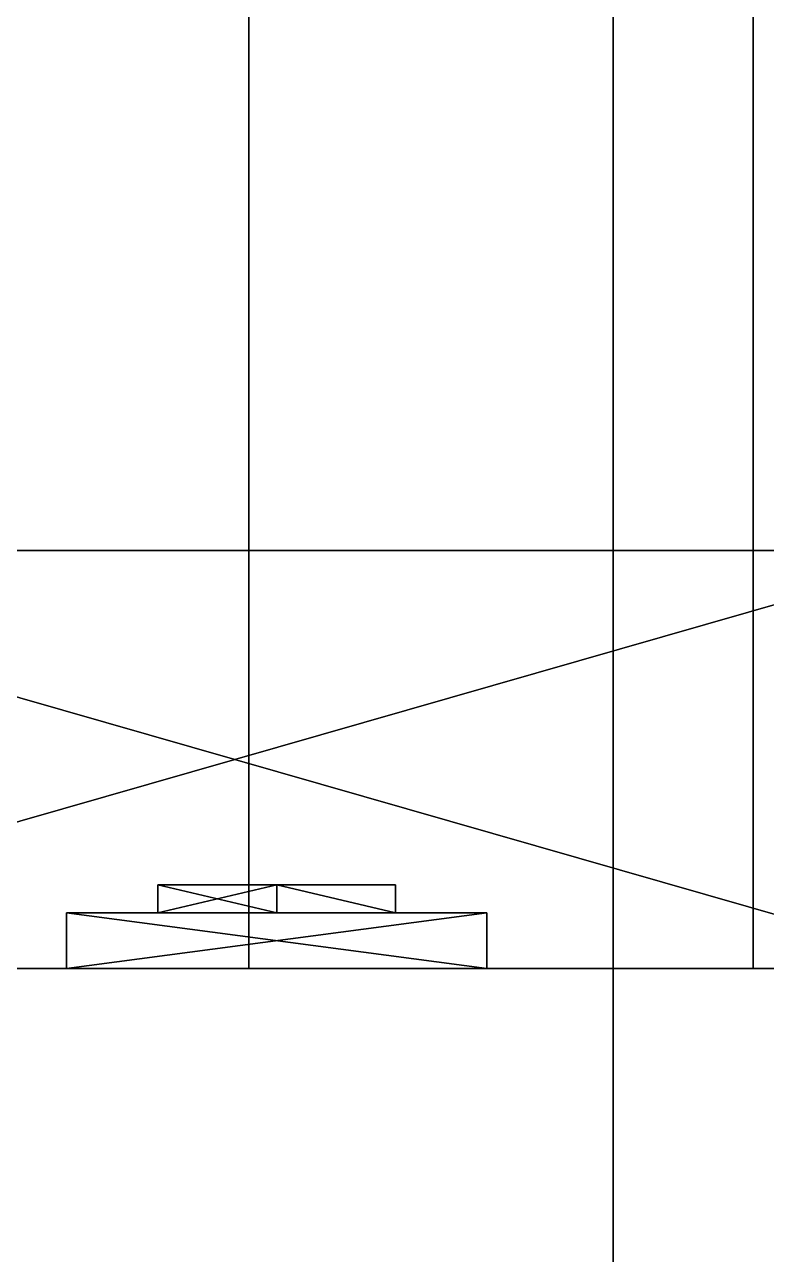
# Model space of a CAD drawing. Extents: x 0 to 4956, y -4930 to 0.
# Drawn here: x 624.01 to 650.47, y -3382.2 to -3338.31 of the extents above; entities that cross this region are included whole.
import ezdxf

# ---------------------------------------------------------------- set-up
doc = ezdxf.new("R2010")
doc.units = 0
for name, color, linetype in [('LAYER0', 7, 'CONTINUOUS'), ('LAYER143', 7, 'CONTINUOUS'), ('LAYER148', 7, 'CONTINUOUS'), ('LAYER152', 7, 'CONTINUOUS'), ('LAYER163', 7, 'CONTINUOUS'), ('LAYER384', 253, 'CONTINUOUS'), ('LAYER386', 253, 'CONTINUOUS'), ('LAYER388', 253, 'CONTINUOUS'), ('LAYER390', 253, 'CONTINUOUS'), ('LAYER392', 253, 'CONTINUOUS'), ('LAYER640', 9, 'CONTINUOUS')]:
    doc.layers.add(name, color=color, linetype=linetype)

msp = doc.modelspace()

# ---------------------------------------------------------------- linework, layer by layer
at = {"layer": 'LAYER0', "invisible_edges": 1}
for points in [[(4956, 0), (0, -4930), (0, 0), (4956, 0)], [(4956, -4930, 5), (0, 0, 5), (0, -4930, 5), (4956, -4930, 5)], [(0, 0, 5), (4956, -4930, 5), (4956, 0, 5), (0, 0, 5)], [(0, -4930), (4956, 0), (4956, -4930), (0, -4930)]]:
    msp.add_3dface(points, dxfattribs=at)
at = {"layer": 'LAYER143', "invisible_edges": 1}
for points in [[(120, -3372, 2545), (670, -3372, 5), (120, -3372, 5), (120, -3372, 2545)], [(670, -3372, 5), (120, -3372, 2545), (670, -3372, 2545), (670, -3372, 5)], [(120, -3390, 5), (670, -3372, 5), (670, -3390, 5), (120, -3390, 5)], [(670, -3372, 5), (120, -3390, 5), (120, -3372, 5), (670, -3372, 5)], [(120, -3372, 2545), (670, -3390, 2545), (670, -3372, 2545), (120, -3372, 2545)], [(670, -3390, 2545), (120, -3372, 2545), (120, -3390, 2545), (670, -3390, 2545)]]:
    msp.add_3dface(points, dxfattribs=at)
at = {"layer": 'LAYER148', "invisible_edges": 1}
for points in [[(120, -2592, 85), (670, -3372, 85), (120, -3372, 85), (120, -2592, 85)], [(670, -3372, 85), (120, -2592, 85), (670, -2592, 85), (670, -3372, 85)], [(670, -2592, 103), (120, -3372, 103), (670, -3372, 103), (670, -2592, 103)], [(120, -3372, 103), (670, -2592, 103), (120, -2592, 103), (120, -3372, 103)], [(120, -3372, 103), (670, -3372, 85), (670, -3372, 103), (120, -3372, 103)], [(670, -3372, 85), (120, -3372, 103), (120, -3372, 85), (670, -3372, 85)]]:
    msp.add_3dface(points, dxfattribs=at)
at = {"layer": 'LAYER152', "invisible_edges": 1}
for points in [[(632, -2592, 85), (632, -3372, 5), (632, -3372, 85), (632, -2592, 85)], [(632, -3372, 5), (632, -2592, 85), (632, -2592, 5), (632, -3372, 5)], [(650, -2592, 5), (632, -3372, 5), (632, -2592, 5), (650, -2592, 5)], [(632, -3372, 5), (650, -2592, 5), (650, -3372, 5), (632, -3372, 5)], [(650, -3372, 85), (632, -2592, 85), (632, -3372, 85), (650, -3372, 85)], [(632, -2592, 85), (650, -3372, 85), (650, -2592, 85), (632, -2592, 85)], [(650, -2592, 5), (650, -3372, 85), (650, -3372, 5), (650, -2592, 5)], [(650, -3372, 85), (650, -2592, 5), (650, -2592, 85), (650, -3372, 85)], [(650, -3372, 85), (632, -3372, 5), (650, -3372, 5), (650, -3372, 85)], [(632, -3372, 5), (650, -3372, 85), (632, -3372, 85), (632, -3372, 5)]]:
    msp.add_3dface(points, dxfattribs=at)
at = {"layer": 'LAYER163', "invisible_edges": 1}
for points in [[(120, -3372, 2544), (670, -2592, 2544), (120, -2592, 2544), (120, -3372, 2544)], [(670, -2592, 2544), (120, -3372, 2544), (670, -3372, 2544), (670, -2592, 2544)], [(670, -3372, 2526), (120, -2592, 2526), (670, -2592, 2526), (670, -3372, 2526)], [(120, -2592, 2526), (670, -3372, 2526), (120, -3372, 2526), (120, -2592, 2526)], [(120, -3372, 2544), (670, -3372, 2526), (670, -3372, 2544), (120, -3372, 2544)], [(670, -3372, 2526), (120, -3372, 2544), (120, -3372, 2526), (670, -3372, 2526)]]:
    msp.add_3dface(points, dxfattribs=at)
at = {"layer": 'LAYER384'}
for points in [[(605.5, -3372, 181.2174), (657.5, -3357.079, 181.2174), (657.5, -3372, 181.2174), (605.5, -3372, 181.2174)], [(605.5, -3357.079, 181.2174), (657.5, -3357.079, 181.2174), (605.5, -3372, 181.2174), (605.5, -3357.079, 181.2174)], [(657.5, -3372, 194.7826), (605.5, -3357.079, 194.7826), (605.5, -3372, 194.7826), (657.5, -3372, 194.7826)], [(657.5, -3357.079, 194.7826), (605.5, -3357.079, 194.7826), (657.5, -3372, 194.7826), (657.5, -3357.079, 194.7826)], [(605.5, -3357.079, 181.2174), (657.5, -3357.079, 194.7826), (657.5, -3357.079, 181.2174), (605.5, -3357.079, 181.2174)], [(605.5, -3357.079, 194.7826), (657.5, -3357.079, 194.7826), (605.5, -3357.079, 181.2174), (605.5, -3357.079, 194.7826)], [(633, -3370.01, 201.2909), (628.7574, -3369.016, 206.087), (633, -3369.016, 201.2909), (633, -3370.01, 201.2909)], [(628.7574, -3370.01, 206.087), (628.7574, -3369.016, 206.087), (633, -3370.01, 201.2909), (628.7574, -3370.01, 206.087)], [(628.7574, -3370.01, 206.087), (633, -3369.016, 210.883), (628.7574, -3369.016, 206.087), (628.7574, -3370.01, 206.087)], [(633, -3370.01, 210.883), (633, -3369.016, 210.883), (628.7574, -3370.01, 206.087), (633, -3370.01, 210.883)], [(637.2426, -3369.016, 206.087), (628.7574, -3369.016, 206.087), (633, -3369.016, 210.883), (637.2426, -3369.016, 206.087)], [(633, -3369.016, 201.2909), (628.7574, -3369.016, 206.087), (637.2426, -3369.016, 206.087), (633, -3369.016, 201.2909)], [(633, -3370.01, 165.117), (628.7574, -3369.016, 169.913), (633, -3369.016, 165.117), (633, -3370.01, 165.117)], [(628.7574, -3370.01, 169.913), (628.7574, -3369.016, 169.913), (633, -3370.01, 165.117), (628.7574, -3370.01, 169.913)], [(628.7574, -3370.01, 169.913), (633, -3369.016, 174.7091), (628.7574, -3369.016, 169.913), (628.7574, -3370.01, 169.913)], [(633, -3370.01, 174.7091), (633, -3369.016, 174.7091), (628.7574, -3370.01, 169.913), (633, -3370.01, 174.7091)], [(637.2426, -3369.016, 169.913), (628.7574, -3369.016, 169.913), (633, -3369.016, 174.7091), (637.2426, -3369.016, 169.913)], [(633, -3369.016, 165.117), (628.7574, -3369.016, 169.913), (637.2426, -3369.016, 169.913), (633, -3369.016, 165.117)], [(637.2426, -3370.01, 206.087), (633, -3369.016, 201.2909), (637.2426, -3369.016, 206.087), (637.2426, -3370.01, 206.087)], [(633, -3370.01, 201.2909), (633, -3369.016, 201.2909), (637.2426, -3370.01, 206.087), (633, -3370.01, 201.2909)], [(637.2426, -3370.01, 206.087), (633, -3369.016, 210.883), (633, -3370.01, 210.883), (637.2426, -3370.01, 206.087)], [(637.2426, -3369.016, 206.087), (633, -3369.016, 210.883), (637.2426, -3370.01, 206.087), (637.2426, -3369.016, 206.087)], [(637.2426, -3370.01, 169.913), (633, -3369.016, 165.117), (637.2426, -3369.016, 169.913), (637.2426, -3370.01, 169.913)], [(633, -3370.01, 165.117), (633, -3369.016, 165.117), (637.2426, -3370.01, 169.913), (633, -3370.01, 165.117)], [(637.2426, -3370.01, 169.913), (633, -3369.016, 174.7091), (633, -3370.01, 174.7091), (637.2426, -3370.01, 169.913)], [(637.2426, -3369.016, 169.913), (633, -3369.016, 174.7091), (637.2426, -3370.01, 169.913), (637.2426, -3369.016, 169.913)], [(625.5, -3372, 214), (640.5, -3372, 214), (640.5, -3370.01, 214), (625.5, -3372, 214)], [(625.5, -3370.01, 214), (625.5, -3372, 214), (640.5, -3370.01, 214), (625.5, -3370.01, 214)], [(625.5, -3372, 162), (625.5, -3372, 214), (625.5, -3370.01, 214), (625.5, -3372, 162)], [(625.5, -3370.01, 162), (625.5, -3372, 162), (625.5, -3370.01, 214), (625.5, -3370.01, 162)], [(640.5, -3372, 162), (625.5, -3372, 162), (625.5, -3370.01, 162), (640.5, -3372, 162)], [(640.5, -3370.01, 162), (640.5, -3372, 162), (625.5, -3370.01, 162), (640.5, -3370.01, 162)], [(625.5, -3370.01, 214), (640.5, -3370.01, 214), (640.5, -3370.01, 162), (625.5, -3370.01, 214)], [(625.5, -3370.01, 162), (625.5, -3370.01, 214), (640.5, -3370.01, 162), (625.5, -3370.01, 162)], [(633, -3370.01, 201.2909), (628.7574, -3370.01, 206.087), (633, -3370.01, 210.883), (633, -3370.01, 201.2909)], [(633, -3370.01, 165.117), (628.7574, -3370.01, 169.913), (633, -3370.01, 174.7091), (633, -3370.01, 165.117)], [(637.2426, -3370.01, 206.087), (633, -3370.01, 201.2909), (633, -3370.01, 210.883), (637.2426, -3370.01, 206.087)], [(637.2426, -3370.01, 169.913), (633, -3370.01, 165.117), (633, -3370.01, 174.7091), (637.2426, -3370.01, 169.913)], [(640.5, -3370.01, 214), (640.5, -3372, 214), (640.5, -3372, 162), (640.5, -3370.01, 214)], [(640.5, -3370.01, 162), (640.5, -3370.01, 214), (640.5, -3372, 162), (640.5, -3370.01, 162)]]:
    msp.add_3dface(points, dxfattribs=at)
at = {"layer": 'LAYER386'}
for points in [[(605.5, -3372, 744.7174), (657.5, -3357.079, 744.7174), (657.5, -3372, 744.7174), (605.5, -3372, 744.7174)], [(605.5, -3357.079, 744.7174), (657.5, -3357.079, 744.7174), (605.5, -3372, 744.7174), (605.5, -3357.079, 744.7174)], [(657.5, -3372, 758.2826), (605.5, -3357.079, 758.2826), (605.5, -3372, 758.2826), (657.5, -3372, 758.2826)], [(657.5, -3357.079, 758.2826), (605.5, -3357.079, 758.2826), (657.5, -3372, 758.2826), (657.5, -3357.079, 758.2826)], [(605.5, -3357.079, 744.7174), (657.5, -3357.079, 758.2826), (657.5, -3357.079, 744.7174), (605.5, -3357.079, 744.7174)], [(605.5, -3357.079, 758.2826), (657.5, -3357.079, 758.2826), (605.5, -3357.079, 744.7174), (605.5, -3357.079, 758.2826)], [(633, -3370.01, 764.791), (628.7574, -3369.016, 769.587), (633, -3369.016, 764.791), (633, -3370.01, 764.791)], [(628.7574, -3370.01, 769.587), (628.7574, -3369.016, 769.587), (633, -3370.01, 764.791), (628.7574, -3370.01, 769.587)], [(628.7574, -3370.01, 769.587), (633, -3369.016, 774.383), (628.7574, -3369.016, 769.587), (628.7574, -3370.01, 769.587)], [(633, -3370.01, 774.383), (633, -3369.016, 774.383), (628.7574, -3370.01, 769.587), (633, -3370.01, 774.383)], [(637.2426, -3369.016, 769.587), (628.7574, -3369.016, 769.587), (633, -3369.016, 774.383), (637.2426, -3369.016, 769.587)], [(633, -3369.016, 764.791), (628.7574, -3369.016, 769.587), (637.2426, -3369.016, 769.587), (633, -3369.016, 764.791)], [(633, -3370.01, 728.617), (628.7574, -3369.016, 733.413), (633, -3369.016, 728.617), (633, -3370.01, 728.617)], [(628.7574, -3370.01, 733.413), (628.7574, -3369.016, 733.413), (633, -3370.01, 728.617), (628.7574, -3370.01, 733.413)], [(628.7574, -3370.01, 733.413), (633, -3369.016, 738.209), (628.7574, -3369.016, 733.413), (628.7574, -3370.01, 733.413)], [(633, -3370.01, 738.209), (633, -3369.016, 738.209), (628.7574, -3370.01, 733.413), (633, -3370.01, 738.209)], [(637.2426, -3369.016, 733.413), (628.7574, -3369.016, 733.413), (633, -3369.016, 738.209), (637.2426, -3369.016, 733.413)], [(633, -3369.016, 728.617), (628.7574, -3369.016, 733.413), (637.2426, -3369.016, 733.413), (633, -3369.016, 728.617)], [(637.2426, -3370.01, 769.587), (633, -3369.016, 764.791), (637.2426, -3369.016, 769.587), (637.2426, -3370.01, 769.587)], [(633, -3370.01, 764.791), (633, -3369.016, 764.791), (637.2426, -3370.01, 769.587), (633, -3370.01, 764.791)], [(637.2426, -3370.01, 769.587), (633, -3369.016, 774.383), (633, -3370.01, 774.383), (637.2426, -3370.01, 769.587)], [(637.2426, -3369.016, 769.587), (633, -3369.016, 774.383), (637.2426, -3370.01, 769.587), (637.2426, -3369.016, 769.587)], [(637.2426, -3370.01, 733.413), (633, -3369.016, 728.617), (637.2426, -3369.016, 733.413), (637.2426, -3370.01, 733.413)], [(633, -3370.01, 728.617), (633, -3369.016, 728.617), (637.2426, -3370.01, 733.413), (633, -3370.01, 728.617)], [(637.2426, -3370.01, 733.413), (633, -3369.016, 738.209), (633, -3370.01, 738.209), (637.2426, -3370.01, 733.413)], [(637.2426, -3369.016, 733.413), (633, -3369.016, 738.209), (637.2426, -3370.01, 733.413), (637.2426, -3369.016, 733.413)], [(625.5, -3372, 777.5), (640.5, -3372, 777.5), (640.5, -3370.01, 777.5), (625.5, -3372, 777.5)], [(625.5, -3370.01, 777.5), (625.5, -3372, 777.5), (640.5, -3370.01, 777.5), (625.5, -3370.01, 777.5)], [(625.5, -3372, 725.5), (625.5, -3372, 777.5), (625.5, -3370.01, 777.5), (625.5, -3372, 725.5)], [(625.5, -3370.01, 725.5), (625.5, -3372, 725.5), (625.5, -3370.01, 777.5), (625.5, -3370.01, 725.5)], [(640.5, -3372, 725.5), (625.5, -3372, 725.5), (625.5, -3370.01, 725.5), (640.5, -3372, 725.5)], [(640.5, -3370.01, 725.5), (640.5, -3372, 725.5), (625.5, -3370.01, 725.5), (640.5, -3370.01, 725.5)], [(625.5, -3370.01, 777.5), (640.5, -3370.01, 777.5), (640.5, -3370.01, 725.5), (625.5, -3370.01, 777.5)], [(625.5, -3370.01, 725.5), (625.5, -3370.01, 777.5), (640.5, -3370.01, 725.5), (625.5, -3370.01, 725.5)], [(633, -3370.01, 764.791), (628.7574, -3370.01, 769.587), (633, -3370.01, 774.383), (633, -3370.01, 764.791)], [(633, -3370.01, 728.617), (628.7574, -3370.01, 733.413), (633, -3370.01, 738.209), (633, -3370.01, 728.617)], [(637.2426, -3370.01, 769.587), (633, -3370.01, 764.791), (633, -3370.01, 774.383), (637.2426, -3370.01, 769.587)], [(637.2426, -3370.01, 733.413), (633, -3370.01, 728.617), (633, -3370.01, 738.209), (637.2426, -3370.01, 733.413)], [(640.5, -3370.01, 777.5), (640.5, -3372, 777.5), (640.5, -3372, 725.5), (640.5, -3370.01, 777.5)], [(640.5, -3370.01, 725.5), (640.5, -3370.01, 777.5), (640.5, -3372, 725.5), (640.5, -3370.01, 725.5)]]:
    msp.add_3dface(points, dxfattribs=at)
at = {"layer": 'LAYER388'}
for points in [[(605.5, -3372, 1308.217), (657.5, -3357.079, 1308.217), (657.5, -3372, 1308.217), (605.5, -3372, 1308.217)], [(605.5, -3357.079, 1308.217), (657.5, -3357.079, 1308.217), (605.5, -3372, 1308.217), (605.5, -3357.079, 1308.217)], [(657.5, -3372, 1321.783), (605.5, -3357.079, 1321.783), (605.5, -3372, 1321.783), (657.5, -3372, 1321.783)], [(657.5, -3357.079, 1321.783), (605.5, -3357.079, 1321.783), (657.5, -3372, 1321.783), (657.5, -3357.079, 1321.783)], [(605.5, -3357.079, 1308.217), (657.5, -3357.079, 1321.783), (657.5, -3357.079, 1308.217), (605.5, -3357.079, 1308.217)], [(605.5, -3357.079, 1321.783), (657.5, -3357.079, 1321.783), (605.5, -3357.079, 1308.217), (605.5, -3357.079, 1321.783)], [(633, -3370.01, 1328.291), (628.7574, -3369.016, 1333.087), (633, -3369.016, 1328.291), (633, -3370.01, 1328.291)], [(628.7574, -3370.01, 1333.087), (628.7574, -3369.016, 1333.087), (633, -3370.01, 1328.291), (628.7574, -3370.01, 1333.087)], [(628.7574, -3370.01, 1333.087), (633, -3369.016, 1337.883), (628.7574, -3369.016, 1333.087), (628.7574, -3370.01, 1333.087)], [(633, -3370.01, 1337.883), (633, -3369.016, 1337.883), (628.7574, -3370.01, 1333.087), (633, -3370.01, 1337.883)], [(637.2426, -3369.016, 1333.087), (628.7574, -3369.016, 1333.087), (633, -3369.016, 1337.883), (637.2426, -3369.016, 1333.087)], [(633, -3369.016, 1328.291), (628.7574, -3369.016, 1333.087), (637.2426, -3369.016, 1333.087), (633, -3369.016, 1328.291)], [(633, -3370.01, 1292.117), (628.7574, -3369.016, 1296.913), (633, -3369.016, 1292.117), (633, -3370.01, 1292.117)], [(628.7574, -3370.01, 1296.913), (628.7574, -3369.016, 1296.913), (633, -3370.01, 1292.117), (628.7574, -3370.01, 1296.913)], [(628.7574, -3370.01, 1296.913), (633, -3369.016, 1301.709), (628.7574, -3369.016, 1296.913), (628.7574, -3370.01, 1296.913)], [(633, -3370.01, 1301.709), (633, -3369.016, 1301.709), (628.7574, -3370.01, 1296.913), (633, -3370.01, 1301.709)], [(637.2426, -3369.016, 1296.913), (628.7574, -3369.016, 1296.913), (633, -3369.016, 1301.709), (637.2426, -3369.016, 1296.913)], [(633, -3369.016, 1292.117), (628.7574, -3369.016, 1296.913), (637.2426, -3369.016, 1296.913), (633, -3369.016, 1292.117)], [(637.2426, -3370.01, 1333.087), (633, -3369.016, 1328.291), (637.2426, -3369.016, 1333.087), (637.2426, -3370.01, 1333.087)], [(633, -3370.01, 1328.291), (633, -3369.016, 1328.291), (637.2426, -3370.01, 1333.087), (633, -3370.01, 1328.291)], [(637.2426, -3370.01, 1333.087), (633, -3369.016, 1337.883), (633, -3370.01, 1337.883), (637.2426, -3370.01, 1333.087)], [(637.2426, -3369.016, 1333.087), (633, -3369.016, 1337.883), (637.2426, -3370.01, 1333.087), (637.2426, -3369.016, 1333.087)], [(637.2426, -3370.01, 1296.913), (633, -3369.016, 1292.117), (637.2426, -3369.016, 1296.913), (637.2426, -3370.01, 1296.913)], [(633, -3370.01, 1292.117), (633, -3369.016, 1292.117), (637.2426, -3370.01, 1296.913), (633, -3370.01, 1292.117)], [(637.2426, -3370.01, 1296.913), (633, -3369.016, 1301.709), (633, -3370.01, 1301.709), (637.2426, -3370.01, 1296.913)], [(637.2426, -3369.016, 1296.913), (633, -3369.016, 1301.709), (637.2426, -3370.01, 1296.913), (637.2426, -3369.016, 1296.913)], [(625.5, -3372, 1341), (640.5, -3372, 1341), (640.5, -3370.01, 1341), (625.5, -3372, 1341)], [(625.5, -3370.01, 1341), (625.5, -3372, 1341), (640.5, -3370.01, 1341), (625.5, -3370.01, 1341)], [(625.5, -3372, 1289), (625.5, -3372, 1341), (625.5, -3370.01, 1341), (625.5, -3372, 1289)], [(625.5, -3370.01, 1289), (625.5, -3372, 1289), (625.5, -3370.01, 1341), (625.5, -3370.01, 1289)], [(640.5, -3372, 1289), (625.5, -3372, 1289), (625.5, -3370.01, 1289), (640.5, -3372, 1289)], [(640.5, -3370.01, 1289), (640.5, -3372, 1289), (625.5, -3370.01, 1289), (640.5, -3370.01, 1289)], [(625.5, -3370.01, 1341), (640.5, -3370.01, 1341), (640.5, -3370.01, 1289), (625.5, -3370.01, 1341)], [(625.5, -3370.01, 1289), (625.5, -3370.01, 1341), (640.5, -3370.01, 1289), (625.5, -3370.01, 1289)], [(633, -3370.01, 1328.291), (628.7574, -3370.01, 1333.087), (633, -3370.01, 1337.883), (633, -3370.01, 1328.291)], [(633, -3370.01, 1292.117), (628.7574, -3370.01, 1296.913), (633, -3370.01, 1301.709), (633, -3370.01, 1292.117)], [(637.2426, -3370.01, 1333.087), (633, -3370.01, 1328.291), (633, -3370.01, 1337.883), (637.2426, -3370.01, 1333.087)], [(637.2426, -3370.01, 1296.913), (633, -3370.01, 1292.117), (633, -3370.01, 1301.709), (637.2426, -3370.01, 1296.913)], [(640.5, -3370.01, 1341), (640.5, -3372, 1341), (640.5, -3372, 1289), (640.5, -3370.01, 1341)], [(640.5, -3370.01, 1289), (640.5, -3370.01, 1341), (640.5, -3372, 1289), (640.5, -3370.01, 1289)]]:
    msp.add_3dface(points, dxfattribs=at)
at = {"layer": 'LAYER390'}
for points in [[(605.5, -3372, 1871.717), (657.5, -3357.079, 1871.717), (657.5, -3372, 1871.717), (605.5, -3372, 1871.717)], [(605.5, -3357.079, 1871.717), (657.5, -3357.079, 1871.717), (605.5, -3372, 1871.717), (605.5, -3357.079, 1871.717)], [(657.5, -3372, 1885.283), (605.5, -3357.079, 1885.283), (605.5, -3372, 1885.283), (657.5, -3372, 1885.283)], [(657.5, -3357.079, 1885.283), (605.5, -3357.079, 1885.283), (657.5, -3372, 1885.283), (657.5, -3357.079, 1885.283)], [(605.5, -3357.079, 1871.717), (657.5, -3357.079, 1885.283), (657.5, -3357.079, 1871.717), (605.5, -3357.079, 1871.717)], [(605.5, -3357.079, 1885.283), (657.5, -3357.079, 1885.283), (605.5, -3357.079, 1871.717), (605.5, -3357.079, 1885.283)], [(633, -3370.01, 1891.791), (628.7574, -3369.016, 1896.587), (633, -3369.016, 1891.791), (633, -3370.01, 1891.791)], [(628.7574, -3370.01, 1896.587), (628.7574, -3369.016, 1896.587), (633, -3370.01, 1891.791), (628.7574, -3370.01, 1896.587)], [(628.7574, -3370.01, 1896.587), (633, -3369.016, 1901.383), (628.7574, -3369.016, 1896.587), (628.7574, -3370.01, 1896.587)], [(633, -3370.01, 1901.383), (633, -3369.016, 1901.383), (628.7574, -3370.01, 1896.587), (633, -3370.01, 1901.383)], [(637.2426, -3369.016, 1896.587), (628.7574, -3369.016, 1896.587), (633, -3369.016, 1901.383), (637.2426, -3369.016, 1896.587)], [(633, -3369.016, 1891.791), (628.7574, -3369.016, 1896.587), (637.2426, -3369.016, 1896.587), (633, -3369.016, 1891.791)], [(633, -3370.01, 1855.617), (628.7574, -3369.016, 1860.413), (633, -3369.016, 1855.617), (633, -3370.01, 1855.617)], [(628.7574, -3370.01, 1860.413), (628.7574, -3369.016, 1860.413), (633, -3370.01, 1855.617), (628.7574, -3370.01, 1860.413)], [(628.7574, -3370.01, 1860.413), (633, -3369.016, 1865.209), (628.7574, -3369.016, 1860.413), (628.7574, -3370.01, 1860.413)], [(633, -3370.01, 1865.209), (633, -3369.016, 1865.209), (628.7574, -3370.01, 1860.413), (633, -3370.01, 1865.209)], [(637.2426, -3369.016, 1860.413), (628.7574, -3369.016, 1860.413), (633, -3369.016, 1865.209), (637.2426, -3369.016, 1860.413)], [(633, -3369.016, 1855.617), (628.7574, -3369.016, 1860.413), (637.2426, -3369.016, 1860.413), (633, -3369.016, 1855.617)], [(637.2426, -3370.01, 1896.587), (633, -3369.016, 1891.791), (637.2426, -3369.016, 1896.587), (637.2426, -3370.01, 1896.587)], [(633, -3370.01, 1891.791), (633, -3369.016, 1891.791), (637.2426, -3370.01, 1896.587), (633, -3370.01, 1891.791)], [(637.2426, -3370.01, 1896.587), (633, -3369.016, 1901.383), (633, -3370.01, 1901.383), (637.2426, -3370.01, 1896.587)], [(637.2426, -3369.016, 1896.587), (633, -3369.016, 1901.383), (637.2426, -3370.01, 1896.587), (637.2426, -3369.016, 1896.587)], [(637.2426, -3370.01, 1860.413), (633, -3369.016, 1855.617), (637.2426, -3369.016, 1860.413), (637.2426, -3370.01, 1860.413)], [(633, -3370.01, 1855.617), (633, -3369.016, 1855.617), (637.2426, -3370.01, 1860.413), (633, -3370.01, 1855.617)], [(637.2426, -3370.01, 1860.413), (633, -3369.016, 1865.209), (633, -3370.01, 1865.209), (637.2426, -3370.01, 1860.413)], [(637.2426, -3369.016, 1860.413), (633, -3369.016, 1865.209), (637.2426, -3370.01, 1860.413), (637.2426, -3369.016, 1860.413)], [(625.5, -3372, 1904.5), (640.5, -3372, 1904.5), (640.5, -3370.01, 1904.5), (625.5, -3372, 1904.5)], [(625.5, -3370.01, 1904.5), (625.5, -3372, 1904.5), (640.5, -3370.01, 1904.5), (625.5, -3370.01, 1904.5)], [(625.5, -3372, 1852.5), (625.5, -3372, 1904.5), (625.5, -3370.01, 1904.5), (625.5, -3372, 1852.5)], [(625.5, -3370.01, 1852.5), (625.5, -3372, 1852.5), (625.5, -3370.01, 1904.5), (625.5, -3370.01, 1852.5)], [(640.5, -3372, 1852.5), (625.5, -3372, 1852.5), (625.5, -3370.01, 1852.5), (640.5, -3372, 1852.5)], [(640.5, -3370.01, 1852.5), (640.5, -3372, 1852.5), (625.5, -3370.01, 1852.5), (640.5, -3370.01, 1852.5)], [(625.5, -3370.01, 1904.5), (640.5, -3370.01, 1904.5), (640.5, -3370.01, 1852.5), (625.5, -3370.01, 1904.5)], [(625.5, -3370.01, 1852.5), (625.5, -3370.01, 1904.5), (640.5, -3370.01, 1852.5), (625.5, -3370.01, 1852.5)], [(633, -3370.01, 1891.791), (628.7574, -3370.01, 1896.587), (633, -3370.01, 1901.383), (633, -3370.01, 1891.791)], [(633, -3370.01, 1855.617), (628.7574, -3370.01, 1860.413), (633, -3370.01, 1865.209), (633, -3370.01, 1855.617)], [(637.2426, -3370.01, 1896.587), (633, -3370.01, 1891.791), (633, -3370.01, 1901.383), (637.2426, -3370.01, 1896.587)], [(637.2426, -3370.01, 1860.413), (633, -3370.01, 1855.617), (633, -3370.01, 1865.209), (637.2426, -3370.01, 1860.413)], [(640.5, -3370.01, 1904.5), (640.5, -3372, 1904.5), (640.5, -3372, 1852.5), (640.5, -3370.01, 1904.5)], [(640.5, -3370.01, 1852.5), (640.5, -3370.01, 1904.5), (640.5, -3372, 1852.5), (640.5, -3370.01, 1852.5)]]:
    msp.add_3dface(points, dxfattribs=at)
at = {"layer": 'LAYER392'}
for points in [[(605.5, -3372, 2435.217), (657.5, -3357.079, 2435.217), (657.5, -3372, 2435.217), (605.5, -3372, 2435.217)], [(605.5, -3357.079, 2435.217), (657.5, -3357.079, 2435.217), (605.5, -3372, 2435.217), (605.5, -3357.079, 2435.217)], [(657.5, -3372, 2448.783), (605.5, -3357.079, 2448.783), (605.5, -3372, 2448.783), (657.5, -3372, 2448.783)], [(657.5, -3357.079, 2448.783), (605.5, -3357.079, 2448.783), (657.5, -3372, 2448.783), (657.5, -3357.079, 2448.783)], [(605.5, -3357.079, 2435.217), (657.5, -3357.079, 2448.783), (657.5, -3357.079, 2435.217), (605.5, -3357.079, 2435.217)], [(605.5, -3357.079, 2448.783), (657.5, -3357.079, 2448.783), (605.5, -3357.079, 2435.217), (605.5, -3357.079, 2448.783)], [(633, -3370.01, 2455.291), (628.7574, -3369.016, 2460.087), (633, -3369.016, 2455.291), (633, -3370.01, 2455.291)], [(628.7574, -3370.01, 2460.087), (628.7574, -3369.016, 2460.087), (633, -3370.01, 2455.291), (628.7574, -3370.01, 2460.087)], [(628.7574, -3370.01, 2460.087), (633, -3369.016, 2464.883), (628.7574, -3369.016, 2460.087), (628.7574, -3370.01, 2460.087)], [(633, -3370.01, 2464.883), (633, -3369.016, 2464.883), (628.7574, -3370.01, 2460.087), (633, -3370.01, 2464.883)], [(637.2426, -3369.016, 2460.087), (628.7574, -3369.016, 2460.087), (633, -3369.016, 2464.883), (637.2426, -3369.016, 2460.087)], [(633, -3369.016, 2455.291), (628.7574, -3369.016, 2460.087), (637.2426, -3369.016, 2460.087), (633, -3369.016, 2455.291)], [(633, -3370.01, 2419.117), (628.7574, -3369.016, 2423.913), (633, -3369.016, 2419.117), (633, -3370.01, 2419.117)], [(628.7574, -3370.01, 2423.913), (628.7574, -3369.016, 2423.913), (633, -3370.01, 2419.117), (628.7574, -3370.01, 2423.913)], [(628.7574, -3370.01, 2423.913), (633, -3369.016, 2428.709), (628.7574, -3369.016, 2423.913), (628.7574, -3370.01, 2423.913)], [(633, -3370.01, 2428.709), (633, -3369.016, 2428.709), (628.7574, -3370.01, 2423.913), (633, -3370.01, 2428.709)], [(637.2426, -3369.016, 2423.913), (628.7574, -3369.016, 2423.913), (633, -3369.016, 2428.709), (637.2426, -3369.016, 2423.913)], [(633, -3369.016, 2419.117), (628.7574, -3369.016, 2423.913), (637.2426, -3369.016, 2423.913), (633, -3369.016, 2419.117)], [(637.2426, -3370.01, 2460.087), (633, -3369.016, 2455.291), (637.2426, -3369.016, 2460.087), (637.2426, -3370.01, 2460.087)], [(633, -3370.01, 2455.291), (633, -3369.016, 2455.291), (637.2426, -3370.01, 2460.087), (633, -3370.01, 2455.291)], [(637.2426, -3370.01, 2460.087), (633, -3369.016, 2464.883), (633, -3370.01, 2464.883), (637.2426, -3370.01, 2460.087)], [(637.2426, -3369.016, 2460.087), (633, -3369.016, 2464.883), (637.2426, -3370.01, 2460.087), (637.2426, -3369.016, 2460.087)], [(637.2426, -3370.01, 2423.913), (633, -3369.016, 2419.117), (637.2426, -3369.016, 2423.913), (637.2426, -3370.01, 2423.913)], [(633, -3370.01, 2419.117), (633, -3369.016, 2419.117), (637.2426, -3370.01, 2423.913), (633, -3370.01, 2419.117)], [(637.2426, -3370.01, 2423.913), (633, -3369.016, 2428.709), (633, -3370.01, 2428.709), (637.2426, -3370.01, 2423.913)], [(637.2426, -3369.016, 2423.913), (633, -3369.016, 2428.709), (637.2426, -3370.01, 2423.913), (637.2426, -3369.016, 2423.913)], [(625.5, -3372, 2468), (640.5, -3372, 2468), (640.5, -3370.01, 2468), (625.5, -3372, 2468)], [(625.5, -3370.01, 2468), (625.5, -3372, 2468), (640.5, -3370.01, 2468), (625.5, -3370.01, 2468)], [(625.5, -3372, 2416), (625.5, -3372, 2468), (625.5, -3370.01, 2468), (625.5, -3372, 2416)], [(625.5, -3370.01, 2416), (625.5, -3372, 2416), (625.5, -3370.01, 2468), (625.5, -3370.01, 2416)], [(640.5, -3372, 2416), (625.5, -3372, 2416), (625.5, -3370.01, 2416), (640.5, -3372, 2416)], [(640.5, -3370.01, 2416), (640.5, -3372, 2416), (625.5, -3370.01, 2416), (640.5, -3370.01, 2416)], [(625.5, -3370.01, 2468), (640.5, -3370.01, 2468), (640.5, -3370.01, 2416), (625.5, -3370.01, 2468)], [(625.5, -3370.01, 2416), (625.5, -3370.01, 2468), (640.5, -3370.01, 2416), (625.5, -3370.01, 2416)], [(633, -3370.01, 2455.291), (628.7574, -3370.01, 2460.087), (633, -3370.01, 2464.883), (633, -3370.01, 2455.291)], [(633, -3370.01, 2419.117), (628.7574, -3370.01, 2423.913), (633, -3370.01, 2428.709), (633, -3370.01, 2419.117)], [(637.2426, -3370.01, 2460.087), (633, -3370.01, 2455.291), (633, -3370.01, 2464.883), (637.2426, -3370.01, 2460.087)], [(637.2426, -3370.01, 2423.913), (633, -3370.01, 2419.117), (633, -3370.01, 2428.709), (637.2426, -3370.01, 2423.913)], [(640.5, -3370.01, 2468), (640.5, -3372, 2468), (640.5, -3372, 2416), (640.5, -3370.01, 2468)], [(640.5, -3370.01, 2416), (640.5, -3370.01, 2468), (640.5, -3372, 2416), (640.5, -3370.01, 2416)]]:
    msp.add_3dface(points, dxfattribs=at)
at = {"layer": 'LAYER640', "invisible_edges": 1}
for points in [[(645, -1785, 2645), (645, -3390, 2545), (645, -3390, 2645), (645, -1785, 2645)], [(645, -3390, 2545), (645, -1785, 2645), (645, -1785, 2545), (645, -3390, 2545)], [(663, -1785, 2545), (645, -3390, 2545), (645, -1785, 2545), (663, -1785, 2545)], [(645, -3390, 2545), (663, -1785, 2545), (663, -3390, 2545), (645, -3390, 2545)], [(663, -3390, 2645), (645, -1785, 2645), (645, -3390, 2645), (663, -3390, 2645)], [(645, -1785, 2645), (663, -3390, 2645), (663, -1785, 2645), (645, -1785, 2645)]]:
    msp.add_3dface(points, dxfattribs=at)

doc.saveas('drawing.dxf')
